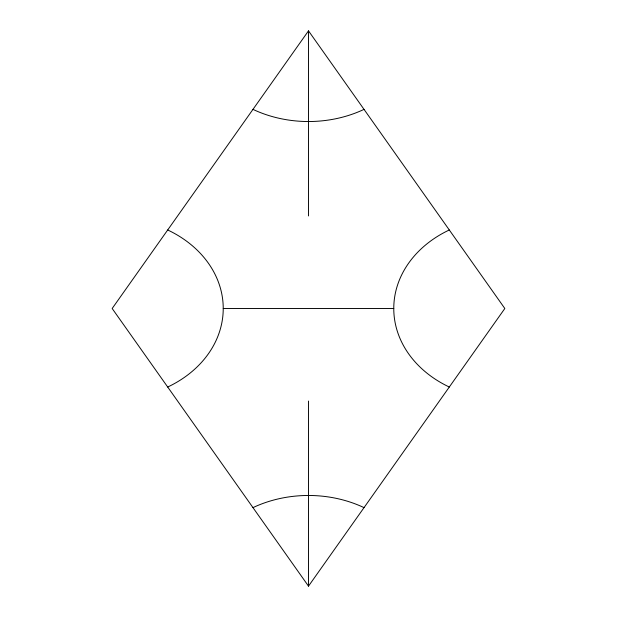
<?xml version="1.0" encoding="UTF-8"?>
<svg xmlns="http://www.w3.org/2000/svg" width="617" height="617" viewBox="0 0 617 617"><rect width="100%" height="100%" fill="white"/><g stroke="black" fill="none" stroke-linecap="round" stroke-linejoin="round"><path stroke-width="0.93" d="M308.5 30.85L112.171 308.5L308.5 586.15L504.829 308.5L308.5 30.85L308.5 215.95M167.701 229.971A111.06 90.676 0 0 1 223.231 308.5L393.769 308.5A111.06 90.676 0 0 1 449.299 229.971M308.5 401.05L308.5 586.15M364.03 109.379A111.06 90.676 0 0 1 252.97 109.379M223.231 308.5A111.06 90.676 0 0 1 167.701 387.029M449.299 387.029A111.06 90.676 0 0 1 393.769 308.5M252.97 507.621A111.06 90.676 0 0 1 364.03 507.621"/></g></svg>
